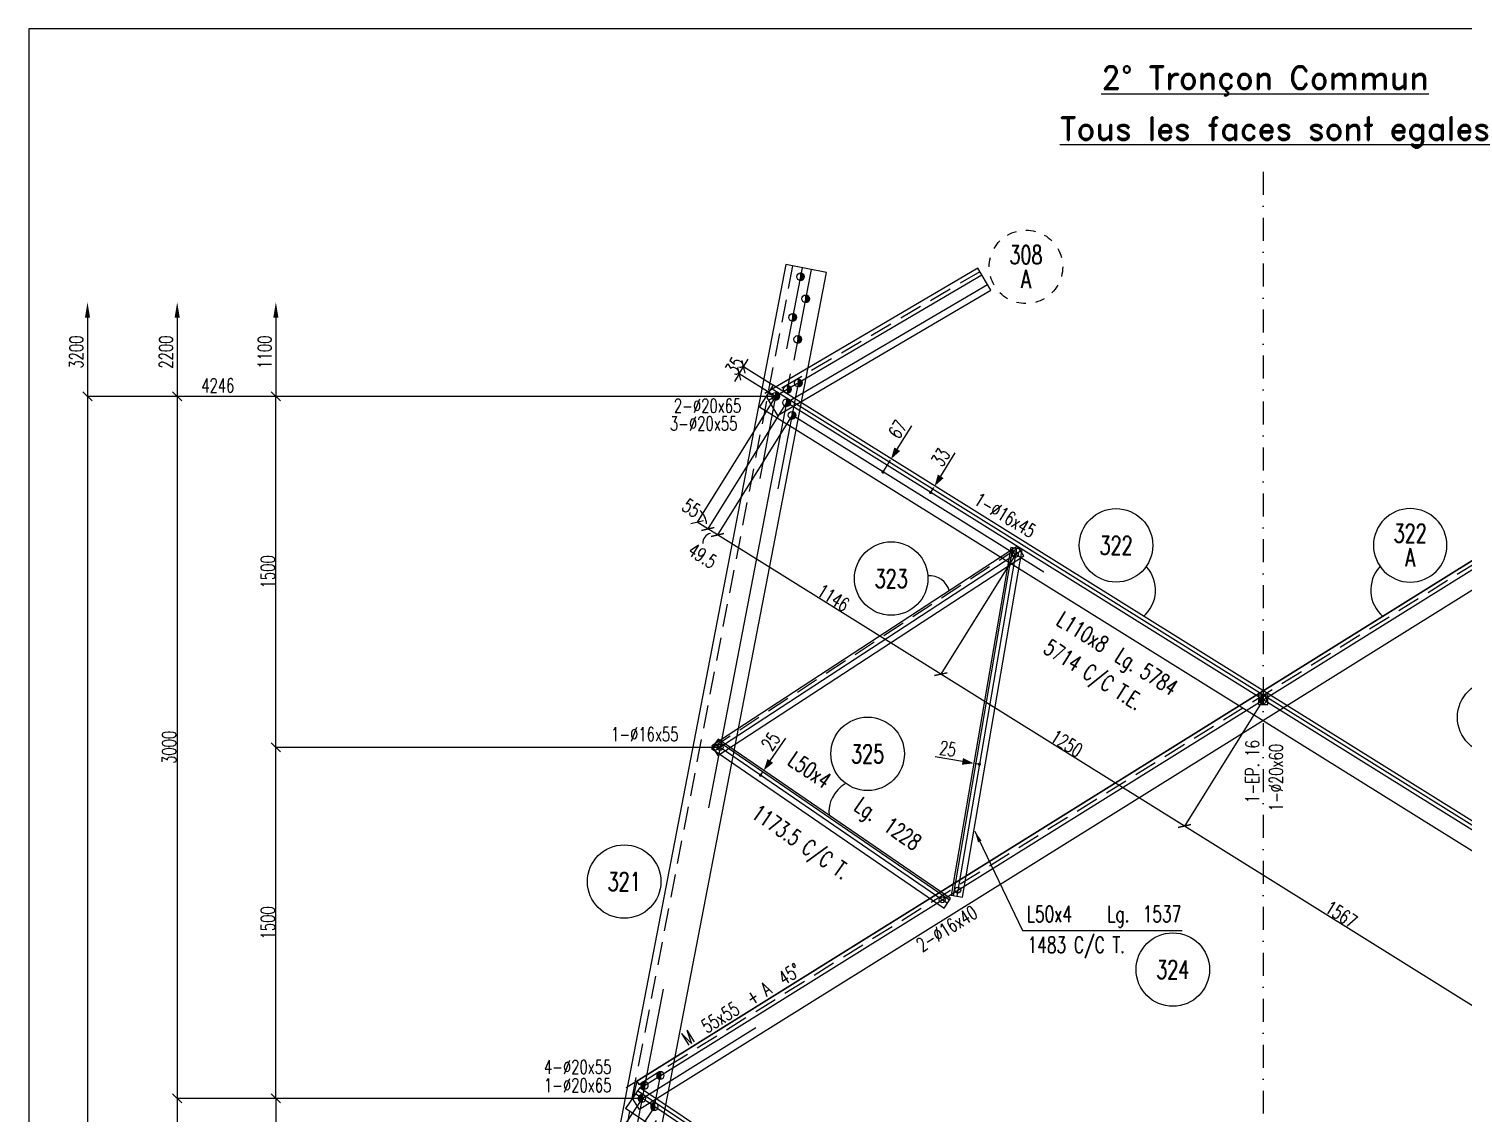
# Model space of a CAD drawing. Extents: x 512650 to 528870, y -6972 to 4508.
# Drawn here: x 512650 to 518897, y -216 to 4508 of the extents above; entities that cross this region are included whole.
import ezdxf
from ezdxf.enums import TextEntityAlignment as Align

# ---------------------------------------------------------------- set-up
doc = ezdxf.new("R2010")
doc.units = 0
doc.header["$LTSCALE"] = 200
doc.header["$MEASUREMENT"] = 0
doc.linetypes.add('DASHDOT', pattern=[1, 0.5, -0.25, 0, -0.25])
doc.linetypes.add('DASHED', pattern=[0.75, 0.5, -0.25])
doc.layers.get('0').update_dxf_attribs({"linetype": 'CONTINUOUS'})
for name, color, linetype in [('ASSI', 3, 'CONTINUOUS'), ('BOLLINI_1', 7, 'CONTINUOUS'), ('BOLLINI_5', 7, 'CONTINUOUS'), ('FORI', 2, 'CONTINUOUS'), ('LINEA_ANG', 2, 'CONTINUOUS'), ('LM', 7, 'CONTINUOUS'), ('LS', 7, 'CONTINUOUS'), ('MZ', 6, 'DASHDOT'), ('QT_MAL', 7, 'CONTINUOUS'), ('QT_MPR', 7, 'CONTINUOUS'), ('TRAT-Y', 7, 'DASHED')]:
    doc.layers.add(name, color=color, linetype=linetype)
doc.styles.add('QUOTE', font='ROMANS8.SHX', dxfattribs={"width": 0.7})
doc.styles.add('RD', font='ROMAND8.SHX', dxfattribs={"width": 0.7})
doc.styles.add('RQL', font='ROMANS8.SHX', dxfattribs={"width": 0.7})
doc.styles.add('RS', font='ROMANS8.shx', dxfattribs={"width": 0.7})
doc.styles.get("Standard").update_dxf_attribs({"font": 'ROMANS8.SHX', "width": 0.7})
doc.dimstyles.new('FRECCE1', dxfattribs={"dimtxt": 60, "dimasz": 6.66, "dimexe": 0, "dimexo": 0, "dimgap": 1, "dimtad": 1, "dimzin": 0, "dimdsep": 46, "dimtxsty": 'RS', "dimblk1": 'QUOTP', "dimblk2": 'QUOTF', "dimsah": 1, "dimcen": 0, "dimclrd": 2, "dimclre": 2, "dimclrt": 7, "dimadec": 0, "dimazin": 0, "dimtfac": 1, "dimtix": 1, "dimtmove": 2, "dimatfit": 3, "dimldrblk": 'QUOTP', "dimfxl": 1, "dimtolj": 1, "dimtzin": 0, "dimarcsym": 0})
doc.dimstyles.new('TRATTO', dxfattribs={"dimscale": 0, "dimtxt": 60, "dimasz": 40, "dimexe": 0, "dimexo": 0, "dimgap": 5, "dimtad": 1, "dimrnd": 0.5, "dimdsep": 46, "dimtxsty": 'RS', "dimblk1": 'OBLIQUE', "dimblk2": 'OBLIQUE', "dimsah": 1, "dimcen": 0.09, "dimclrd": 2, "dimclre": 2, "dimclrt": 7, "dimadec": 0, "dimazin": 0, "dimtfac": 1, "dimtix": 1, "dimtmove": 2, "dimatfit": 3, "dimfxl": 1, "dimtolj": 1, "dimtzin": 0, "dimarcsym": 0})

# ---------------------------------------------------------------- blocks, each defined once
blk = doc.blocks.new('ASSE98')
blk.add_line((0, 0), (1, 0))
at = {"color": 7, "style": 'QUOTE', "width": 0.5, "flags": 1}
for tag, p in [('TI', (1.38308, 6.82731)), ('DI_S', (1.38308, 6.42178)), ('D_S', (1.38308, 6.02092)), ('E_S', (1.38308, 5.68065)), ('NFORI', (1.36454, 5.29792)), ('ALAR', (1.36349, 4.93246)), ('FAM', (1.3775, 4.54645)), ('ALA', (1.38308, 4.19257)), ('DISP2', (1.38308, 3.84971)), ('DISP1', (1.38308, 3.50686)), ('PINZAF', (1.38308, 3.164)), ('PINZAI', (1.38308, 2.82114)), ('TRP', (1.38308, 2.47829)), ('NP', (1.38308, 2.13543)), ('SV', (1.38308, 1.79257)), ('PESO', (1.38308, 1.44971)), ('QUA', (1.38308, 1.10686)), ('LUN', (1.38308, 0.764)), ('PROF', (1.38308, 0.42114)), ('POS', (1.38308, 0.07829))]:
    blk.add_attdef(tag, p, '', height=0.2, dxfattribs=at)
at = {"color": 7, "flags": 1}
for tag, p in [('LAV1', (3.07431, 6.82847)), ('LAV2', (3.07431, 6.49513)), ('LAV3', (3.07431, 6.1618)), ('LAV4', (3.07431, 5.82847)), ('LAV5', (3.07431, 5.49513)), ('LAV6', (3.07431, 5.1618)), ('LAV7', (3.07431, 4.82847)), ('LAV8', (3.07431, 4.49513)), ('LAV9', (3.07431, 4.1618)), ('LAV10', (3.07431, 3.82847))]:
    blk.add_attdef(tag, p, '', height=0.2, dxfattribs=at)
blk = doc.blocks.new('_OBLIQUE')
at = {"color": 0, "linetype": 'ByBlock'}
blk.add_line((-0.5, -0.5), (0.5, 0.5), dxfattribs=at)
blk = doc.blocks.new('*D18')
at = {"layer": 'LS', "color": 2, "lineweight": -2, "transparency": 16777216}
for p, q in [((515902.3, 2907), (513296.8, 2907)), ((513296.8, 2907), (513296.8, -150.4)), ((515320.8, -150.4), (513296.8, -150.4))]:
    blk.add_line(p, q, dxfattribs=at)
at = {"layer": 'LS', "color": 2, "lineweight": -2, "transparency": 16777216, "xscale": 40, "yscale": 40, "zscale": 40}
for p, rotation in [((513296.8, 2907), 90), ((513296.8, -150.4), 270)]:
    blk.add_blockref('_OBLIQUE', p, dxfattribs=dict(at, rotation=rotation))
at = {"layer": 'LS', "color": 7, "transparency": 16777216, "insert": (513261.8, 1378.3), "char_height": 60, "attachment_point": 5, "rotation": 90, "style": 'RS'}
blk.add_mtext('\\A1;3000', dxfattribs=at)
blk = doc.blocks.new('*D19')
at = {"layer": 'LS', "color": 2, "lineweight": -2, "transparency": 16777216}
for p, q in [((515320.8, -150.4), (513296.8, -150.4)), ((513296.8, -150.4), (513296.8, -4328.8)), ((514515, -4328.8), (513296.8, -4328.8))]:
    blk.add_line(p, q, dxfattribs=at)
at = {"layer": 'LS', "color": 2, "lineweight": -2, "transparency": 16777216, "xscale": 40, "yscale": 40, "zscale": 40}
for p, rotation in [((513296.8, -150.4), 90), ((513296.8, -4328.8), 270)]:
    blk.add_blockref('_OBLIQUE', p, dxfattribs=dict(at, rotation=rotation))
at = {"layer": 'LS', "color": 7, "transparency": 16777216, "insert": (513261.8, -2239.6), "char_height": 60, "attachment_point": 5, "rotation": 90, "style": 'RS'}
blk.add_mtext('\\A1;4100', dxfattribs=at)
blk = doc.blocks.new('20')
at = {"color": 0}
for p, q in [((0, 0.98), (0.02, 1)), ((0, 0.94), (0.06, 1)), ((1, -0.01), (0, 0.99)), ((0, 0.89), (0.1, 0.99)), ((0, 0.85), (0.14, 0.99)), ((0, 0.8), (0.18, 0.98)), ((0, 0.76), (0.22, 0.98)), ((0, 0.71), (0.25, 0.97)), ((0, 0.67), (0.29, 0.96)), ((1, -0.05), (0, 0.95)), ((0, 0.62), (0.32, 0.95)), ((0, 0.58), (0.36, 0.93)), ((0, 0.53), (0.39, 0.92)), ((0, 0.49), (0.42, 0.91)), ((1, -0.09), (0, 0.9)), ((0, 0.44), (0.45, 0.89)), ((0, 0.4), (0.48, 0.88)), ((0.99, -0.13), (0, 0.86)), ((0, 0.35), (0.51, 0.86)), ((0, 0.31), (0.54, 0.84)), ((0, 0.26), (0.56, 0.83)), ((0.99, -0.17), (0, 0.81)), ((0, 0.22), (0.59, 0.81)), ((0, 0.17), (0.61, 0.79)), ((0.98, -0.21), (0, 0.77)), ((0, 0.13), (0.64, 0.77)), ((0, 0.08), (0.66, 0.75)), ((0, 0.04), (0.69, 0.73)), ((0.97, -0.25), (0, 0.72)), ((0, -0.01), (0.71, 0.7)), ((0.96, -0.28), (0, 0.68)), ((0, -0.05), (0.73, 0.68)), ((0, -0.1), (0.75, 0.66)), ((0.95, -0.32), (0, 0.63)), ((0, -0.14), (0.77, 0.63)), ((0, -0.19), (0.79, 0.61)), ((0.94, -0.35), (0, 0.59)), ((0, -0.23), (0.81, 0.58)), ((0, -0.28), (0.83, 0.56)), ((0.92, -0.38), (0, 0.54)), ((0, -0.32), (0.85, 0.53)), ((0.91, -0.41), (0, 0.5)), ((0, -0.36), (0.87, 0.5)), ((0, -0.41), (0.88, 0.47)), ((0.9, -0.44), (0, 0.45)), ((0, -0.45), (0.9, 0.44)), ((0.88, -0.47), (0, 0.41)), ((0, -0.5), (0.91, 0.41)), ((0, -0.54), (0.92, 0.38)), ((0.87, -0.5), (0, 0.36)), ((0, -0.59), (0.94, 0.35)), ((0.85, -0.53), (0, 0.32)), ((0, -0.63), (0.95, 0.31)), ((0, -0.68), (0.96, 0.28)), ((0.83, -0.56), (0, 0.27)), ((0, -0.72), (0.97, 0.25)), ((0.81, -0.58), (0, 0.23)), ((0, -0.77), (0.98, 0.21)), ((0.79, -0.61), (0, 0.18)), ((0, -0.81), (0.99, 0.17)), ((0.77, -0.63), (0, 0.14)), ((0, -0.86), (0.99, 0.13)), ((0.75, -0.66), (0, 0.09)), ((0, -0.9), (1, 0.09)), ((0.73, -0.68), (0, 0.05)), ((0, -0.95), (1, 0.05)), ((0.71, -0.7), (0, 0.01)), ((0, -0.99), (1, 0.01)), ((1, 0.04), (0.04, 1)), ((1, 0.09), (0.09, 1)), ((0.99, 0.14), (0.14, 0.99)), ((0.98, 0.19), (0.19, 0.98)), ((0.97, 0.25), (0.25, 0.97)), ((0.95, 0.31), (0.31, 0.95)), ((0.92, 0.38), (0.38, 0.92)), ((0.88, 0.47), (0.47, 0.88)), ((0.81, 0.59), (0.59, 0.81)), ((0.69, -0.73), (0, -0.04)), ((0.66, -0.75), (0, -0.08)), ((0.64, -0.77), (0, -0.13)), ((0.61, -0.79), (0, -0.17)), ((0.59, -0.81), (0, -0.22)), ((0.56, -0.83), (0, -0.26)), ((0.54, -0.84), (0, -0.31)), ((0.51, -0.86), (0, -0.35)), ((0.48, -0.88), (0, -0.4)), ((0.45, -0.89), (0, -0.44)), ((0.42, -0.91), (0, -0.49)), ((0.39, -0.92), (0, -0.53)), ((0.36, -0.93), (0, -0.58)), ((0.32, -0.95), (0, -0.62)), ((0.29, -0.96), (0, -0.67)), ((0.25, -0.97), (0, -0.71)), ((0.22, -0.98), (0, -0.76)), ((0.18, -0.98), (0, -0.8)), ((0.14, -0.99), (0, -0.85)), ((0.1, -0.99), (0, -0.89)), ((0.04, -1), (1, -0.04)), ((0.09, -1), (1, -0.09)), ((0.14, -0.99), (0.99, -0.14)), ((0.19, -0.98), (0.98, -0.19)), ((0.25, -0.97), (0.97, -0.25)), ((0.31, -0.95), (0.95, -0.31)), ((0.38, -0.92), (0.92, -0.38)), ((0.47, -0.88), (0.88, -0.47)), ((0.59, -0.81), (0.81, -0.59))]:
    blk.add_line(p, q, dxfattribs=at)
blk.add_line((0, 1), (0, -1))
blk.add_circle((0, 0), 1)
blk = doc.blocks.new('QUOTP')
at = {"layer": 'ASSI', "color": 2, "const_width": 1.07}
blk.add_lwpolyline([(-0.53, 0, 1), (0.53, 0, 1)], format="xyb", close=True, dxfattribs=at)
blk = doc.blocks.new('QUOTF')
at = {"layer": 'LS', "color": 2}
blk.add_line((7.5, 0), (25.5, 0), dxfattribs=at)
blk.add_solid([(7.5, 2.25), (0, 0), (7.5, -2.25)], dxfattribs=at)
blk = doc.blocks.new('*D20')
at = {"layer": 'QT_MAL', "color": 2, "lineweight": -2, "transparency": 16777216}
for p, q in [((516581.1, 2493.9), (516591.5, 2510.6)), ((516595, 2516.3), (516595, 2516.3)), ((516577.6, 2488.3), (516577.6, 2488.3))]:
    blk.add_line(p, q, dxfattribs=at)
at = {"layer": 'QT_MAL', "color": 2, "lineweight": -2, "transparency": 16777216, "xscale": 6.66, "yscale": 6.66, "zscale": 6.66}
for name, p, rotation in [('QUOTF', (516595, 2516.3), 58.05361280239332), ('QUOTP', (516577.6, 2488.3), 238.0536128023933)]:
    blk.add_blockref(name, p, dxfattribs=dict(at, rotation=rotation))
at = {"layer": 'QT_MAL', "color": 7, "transparency": 16777216, "insert": (516621.1, 2641), "char_height": 60, "attachment_point": 5, "rotation": 58.05361, "style": 'RS'}
blk.add_mtext('\\A1;33', dxfattribs=at)
blk = doc.blocks.new('*D21')
at = {"layer": 'LS', "color": 2, "lineweight": -2, "transparency": 16777216}
for p, q in [((515762.5, 3035.4), (515783.6, 3069.4)), ((515744, 3005.7), (515722.8, 2971.8)), ((515744, 3005.7), (515762.5, 3035.4)), ((515902.3, 2907), (515744, 3005.7)), ((515891.1, 2955.2), (515762.5, 3035.4))]:
    blk.add_line(p, q, dxfattribs=at)
at = {"layer": 'LS', "color": 2, "lineweight": -2, "transparency": 16777216, "xscale": 40, "yscale": 40, "zscale": 40}
for p, rotation in [((515762.5, 3035.4), 238.053612798), ((515744, 3005.7), 58.05361279799998)]:
    blk.add_blockref('_OBLIQUE', p, dxfattribs=dict(at, rotation=rotation))
at = {"layer": 'LS', "color": 7, "transparency": 16777216, "insert": (515723.5, 3039.1), "char_height": 60, "attachment_point": 5, "rotation": 58.05361, "style": 'RS'}
blk.add_mtext('\\A1;35', dxfattribs=at)
blk = doc.blocks.new('*D25')
at = {"layer": 'LS', "color": 2, "lineweight": -2, "transparency": 16777216}
for p, q in [((513951.4, -150.4), (513726.5, -150.4)), ((513726.5, -150.4), (513726.5, -1543)), ((515097.3, -1543), (513726.5, -1543))]:
    blk.add_line(p, q, dxfattribs=at)
at = {"layer": 'LS', "color": 2, "lineweight": -2, "transparency": 16777216, "xscale": 40, "yscale": 40, "zscale": 40}
for p, rotation in [((513726.5, -150.4), 90), ((513726.5, -1543), 270)]:
    blk.add_blockref('_OBLIQUE', p, dxfattribs=dict(at, rotation=rotation))
at = {"layer": 'LS', "color": 7, "transparency": 16777216, "insert": (513691.5, -846.7), "char_height": 60, "attachment_point": 5, "rotation": 90, "style": 'RS'}
blk.add_mtext('\\A1;1366.5', dxfattribs=at)
blk = doc.blocks.new('*D30')
at = {"layer": 'LS', "color": 2, "lineweight": -2, "transparency": 16777216}
for p, q in [((515660.7, 1378.3), (513726.5, 1378.3)), ((513726.5, -150.4), (513726.5, 1378.3)), ((515320.8, -150.4), (513726.5, -150.4))]:
    blk.add_line(p, q, dxfattribs=at)
at = {"layer": 'LS', "color": 2, "lineweight": -2, "transparency": 16777216, "xscale": 40, "yscale": 40, "zscale": 40}
for p, rotation in [((513726.5, 1378.3), 90), ((513726.5, -150.4), 270)]:
    blk.add_blockref('_OBLIQUE', p, dxfattribs=dict(at, rotation=rotation))
at = {"layer": 'LS', "color": 7, "transparency": 16777216, "insert": (513691.5, 614), "char_height": 60, "attachment_point": 5, "rotation": 90, "style": 'RS'}
blk.add_mtext('\\A1;1500', dxfattribs=at)
blk = doc.blocks.new('*D31')
at = {"layer": 'LS', "color": 2, "lineweight": -2, "transparency": 16777216}
for p, q in [((515902.3, 2907), (513726.5, 2907)), ((513726.5, 1378.3), (513726.5, 2907)), ((515660.7, 1378.3), (513726.5, 1378.3))]:
    blk.add_line(p, q, dxfattribs=at)
at = {"layer": 'LS', "color": 2, "lineweight": -2, "transparency": 16777216, "xscale": 40, "yscale": 40, "zscale": 40}
for p, rotation in [((513726.5, 2907), 90), ((513726.5, 1378.3), 270)]:
    blk.add_blockref('_OBLIQUE', p, dxfattribs=dict(at, rotation=rotation))
at = {"layer": 'LS', "color": 7, "transparency": 16777216, "insert": (513691.5, 2142.7), "char_height": 60, "attachment_point": 5, "rotation": 90, "style": 'RS'}
blk.add_mtext('\\A1;1500', dxfattribs=at)
blk = doc.blocks.new('16')
blk.add_circle((0, 0), 1)
blk = doc.blocks.new('IQ')
for p, q in [((0.5, 0.5), (-0.5, 0.5)), ((-0.5, 0.5), (-0.5, -0.5)), ((0.5, -0.5), (0.5, 0.5)), ((-0.5, -0.5), (0.5, -0.5))]:
    blk.add_line(p, q)
at = {"flags": 1}
for tag, p in [('SPESSORE', (0, -0.01)), ('NUMERO', (0, -0.34))]:
    blk.add_attdef(tag, p, '', height=0.2, dxfattribs=at)
blk = doc.blocks.new('*D34')
at = {"layer": 'LS', "color": 2, "lineweight": -2, "transparency": 16777216}
for p, q in [((513296.8, 2907), (512906.3, 2907)), ((512906.3, 2907), (512906.3, -4328.8)), ((513296.8, -4328.8), (512906.3, -4328.8))]:
    blk.add_line(p, q, dxfattribs=at)
at = {"layer": 'LS', "color": 2, "lineweight": -2, "transparency": 16777216, "xscale": 40, "yscale": 40, "zscale": 40}
for p, rotation in [((512906.3, 2907), 90), ((512906.3, -4328.8), 270)]:
    blk.add_blockref('_OBLIQUE', p, dxfattribs=dict(at, rotation=rotation))
at = {"layer": 'LS', "color": 7, "transparency": 16777216, "insert": (512871.3, -710.9), "char_height": 60, "attachment_point": 5, "rotation": 90, "style": 'RS'}
blk.add_mtext('\\A1;7100', dxfattribs=at)
blk = doc.blocks.new('*D44')
at = {"layer": 'QT_MAL', "color": 2, "lineweight": -2, "transparency": 16777216}
for p, q in [((516373.7, 2583.2), (516402.1, 2628.8)), ((516405.6, 2634.4), (516405.6, 2634.4)), ((516370.1, 2577.6), (516370.1, 2577.6))]:
    blk.add_line(p, q, dxfattribs=at)
at = {"layer": 'QT_MAL', "color": 2, "lineweight": -2, "transparency": 16777216, "xscale": 6.66, "yscale": 6.66, "zscale": 6.66}
for name, p, rotation in [('QUOTF', (516405.6, 2634.4), 58.05361280239332), ('QUOTP', (516370.1, 2577.6), 238.0536128023933)]:
    blk.add_blockref(name, p, dxfattribs=dict(at, rotation=rotation))
at = {"layer": 'QT_MAL', "color": 7, "transparency": 16777216, "insert": (516434, 2763.5), "char_height": 60, "attachment_point": 5, "rotation": 58.05361, "style": 'RS'}
blk.add_mtext('\\A1;67', dxfattribs=at)
blk = doc.blocks.new('*D135')
at = {"layer": 'QT_MPR', "color": 2, "lineweight": -2, "transparency": 16777216}
for p, q in [((518025.3, 1585.6), (517682.2, 1035.4)), ((519011.6, 206.4), (517682.2, 1035.4)), ((519354.7, 756.6), (519011.6, 206.4))]:
    blk.add_line(p, q, dxfattribs=at)
at = {"layer": 'QT_MPR', "color": 2, "lineweight": -2, "transparency": 16777216, "xscale": 40, "yscale": 40, "zscale": 40}
for p, rotation in [((517682.2, 1035.4), 148.0536128023934), ((519011.6, 206.4), 328.0536128023934)]:
    blk.add_blockref('_OBLIQUE', p, dxfattribs=dict(at, rotation=rotation))
at = {"layer": 'QT_MPR', "color": 7, "transparency": 16777216, "insert": (518365.4, 650.6), "char_height": 60, "attachment_point": 5, "rotation": 328.05361, "style": 'RS'}
blk.add_mtext('\\A1;1567', dxfattribs=at)
blk = doc.blocks.new('*D136')
at = {"layer": 'QT_MPR', "color": 2, "lineweight": -2, "transparency": 16777216}
for p, q in [((516946.3, 2218.3), (516621.2, 1696.9)), ((517682.2, 1035.4), (516621.2, 1696.9)), ((518025.3, 1585.6), (517682.2, 1035.4))]:
    blk.add_line(p, q, dxfattribs=at)
at = {"layer": 'QT_MPR', "color": 2, "lineweight": -2, "transparency": 16777216, "xscale": 40, "yscale": 40, "zscale": 40}
for p, rotation in [((516621.2, 1696.9), 148.0536128023934), ((517682.2, 1035.4), 328.0536128023934)]:
    blk.add_blockref('_OBLIQUE', p, dxfattribs=dict(at, rotation=rotation))
at = {"layer": 'QT_MPR', "color": 7, "transparency": 16777216, "insert": (517170.2, 1395.8), "char_height": 60, "attachment_point": 5, "rotation": 328.05361, "style": 'RS'}
blk.add_mtext('\\A1;1250', dxfattribs=at)
blk = doc.blocks.new('*D137')
at = {"layer": 'QT_MPR', "color": 2, "lineweight": -2, "transparency": 16777216}
for p, q in [((515974, 2824.6), (515648.9, 2303.3)), ((516621.2, 1696.9), (515648.9, 2303.3)), ((516946.3, 2218.3), (516621.2, 1696.9))]:
    blk.add_line(p, q, dxfattribs=at)
at = {"layer": 'QT_MPR', "color": 2, "lineweight": -2, "transparency": 16777216, "xscale": 40, "yscale": 40, "zscale": 40}
for p, rotation in [((515648.9, 2303.3), 148.0536128023934), ((516621.2, 1696.9), 328.0536128023934)]:
    blk.add_blockref('_OBLIQUE', p, dxfattribs=dict(at, rotation=rotation))
at = {"layer": 'QT_MPR', "color": 7, "transparency": 16777216, "insert": (516153.6, 2029.8), "char_height": 60, "attachment_point": 5, "rotation": 328.05361, "style": 'RS'}
blk.add_mtext('\\A1;1146', dxfattribs=at)
blk = doc.blocks.new('*D138')
at = {"layer": 'QT_MPR', "color": 2, "lineweight": -2, "transparency": 16777216}
for p, q in [((515950.2, 2879.5), (515607.1, 2329.3)), ((515974, 2824.6), (515648.9, 2303.3)), ((515648.9, 2303.3), (515607.1, 2329.3))]:
    blk.add_line(p, q, dxfattribs=at)
at = {"layer": 'QT_MPR', "color": 2, "lineweight": -2, "transparency": 16777216, "xscale": 40, "yscale": 40, "zscale": 40}
for p, rotation in [((515607.1, 2329.3), 148.0536128023934), ((515648.9, 2303.3), 328.0536128023934)]:
    blk.add_blockref('_OBLIQUE', p, dxfattribs=dict(at, rotation=rotation))
at = {"layer": 'QT_MPR', "color": 7, "transparency": 16777216, "insert": (515583.9, 2212.3), "char_height": 60, "attachment_point": 5, "rotation": 328.05361, "style": 'RS'}
blk.add_mtext('\\A1;49.5', dxfattribs=at)
blk = doc.blocks.new('*D139')
at = {"layer": 'QT_MPR', "color": 2, "lineweight": -2, "transparency": 16777216}
for p, q in [((515902.3, 2907), (515560.3, 2358.5)), ((515950.2, 2879.5), (515607.1, 2329.3)), ((515607.1, 2329.3), (515560.3, 2358.5))]:
    blk.add_line(p, q, dxfattribs=at)
at = {"layer": 'QT_MPR', "color": 2, "lineweight": -2, "transparency": 16777216, "xscale": 40, "yscale": 40, "zscale": 40}
for p, rotation in [((515560.3, 2358.5), 148.0536128023934), ((515607.1, 2329.3), 328.0536128023934)]:
    blk.add_blockref('_OBLIQUE', p, dxfattribs=dict(at, rotation=rotation))
at = {"layer": 'QT_MPR', "color": 7, "transparency": 16777216, "insert": (515535.8, 2420.3), "char_height": 60, "attachment_point": 5, "rotation": 328.05361, "style": 'RS'}
blk.add_mtext('\\A1;55', dxfattribs=at)
blk = doc.blocks.new('*D140')
at = {"layer": 'QT_MAL', "color": 2, "lineweight": -2, "transparency": 16777216}
blk.add_line((516783.2, 1305.7), (516771.7, 1307.6), dxfattribs=at)
at = {"layer": 'QT_MAL', "color": 2, "lineweight": -2, "transparency": 16777216, "xscale": 6.66, "yscale": 6.66, "zscale": 6.66}
for name, p, rotation in [('QUOTF', (516765.1, 1308.8), 170.2776093441969), ('QUOTP', (516789.8, 1304.5), 350.277609344197)]:
    blk.add_blockref(name, p, dxfattribs=dict(at, rotation=rotation))
at = {"layer": 'QT_MAL', "color": 7, "transparency": 16777216, "insert": (516652.3, 1372.2), "char_height": 60, "attachment_point": 5, "rotation": 350.27761, "style": 'RS'}
blk.add_mtext('\\A1;25', dxfattribs=at)
blk = doc.blocks.new('*D141')
at = {"layer": 'QT_MAL', "color": 2, "lineweight": -2, "transparency": 16777216}
for p, q in [((515836.9, 1257.4), (515836.9, 1257.4)), ((515840.6, 1262.9), (515847.2, 1272.5)), ((515851, 1278), (515851, 1278))]:
    blk.add_line(p, q, dxfattribs=at)
at = {"layer": 'QT_MAL', "color": 2, "lineweight": -2, "transparency": 16777216, "xscale": 6.66, "yscale": 6.66, "zscale": 6.66}
for name, p, rotation in [('QUOTF', (515851, 1278), 55.52922680157368), ('QUOTP', (515836.9, 1257.4), 235.5292268015737)]:
    blk.add_blockref(name, p, dxfattribs=dict(at, rotation=rotation))
at = {"layer": 'QT_MAL', "color": 7, "transparency": 16777216, "insert": (515881.3, 1404.4), "char_height": 60, "attachment_point": 5, "rotation": 55.52923, "style": 'RS'}
blk.add_mtext('\\A1;25', dxfattribs=at)
blk = doc.blocks.new('xxx')
blk.add_circle((0, 0), 8)
at = {"color": 3, "style": 'RQL', "width": 0.7}
blk.add_attdef('POS', text='', height=4, dxfattribs=at).set_placement((0, 0), align=Align.MIDDLE)
at = {"color": 3, "style": 'RQL', "width": 0.7, "flags": 1}
blk.add_attdef('POS1', (-0.39, -5.42), '', height=2, dxfattribs=at)
at = {"style": 'RQL', "width": 0.7, "flags": 1}
blk.add_attdef('TIPO', (-0.39, -8.66), '', height=2, dxfattribs=at)
blk = doc.blocks.new('YYY')
blk.add_circle((0, 0), 8)
at = {"color": 3, "style": 'RQL', "width": 0.7}
for tag, p in [('POS3', (0, 0.65)), ('POS2', (0, -4.63))]:
    blk.add_attdef(tag, text='', height=4, dxfattribs=at).set_placement(p, align=Align.CENTER)
at = {"style": 'RQL', "width": 0.7, "flags": 1}
blk.add_attdef('TIPO', text='', height=3, dxfattribs=at).set_placement((0, 0), align=Align.MIDDLE_CENTER)
blk = doc.blocks.new('*D143')
at = {"layer": 'QT_MPR', "color": 2, "lineweight": -2, "transparency": 16777216}
for p, q in [((515320.8, -150.4), (514850, -854.6)), ((515375, -186.6), (514904.2, -890.8)), ((514850, -854.6), (514904.2, -890.8))]:
    blk.add_line(p, q, dxfattribs=at)
at = {"layer": 'QT_MPR', "color": 2, "lineweight": -2, "transparency": 16777216, "xscale": 40, "yscale": 40, "zscale": 40}
for p, rotation in [((514850, -854.6), 146.238350681774), ((514904.2, -890.8), 326.2383506817741)]:
    blk.add_blockref('_OBLIQUE', p, dxfattribs=dict(at, rotation=rotation))
at = {"layer": 'QT_MPR', "color": 7, "transparency": 16777216, "insert": (514819.4, -892.5), "char_height": 60, "attachment_point": 5, "rotation": 326.23835, "style": 'RS'}
blk.add_mtext('\\A1;65', dxfattribs=at)
blk = doc.blocks.new('*D144')
at = {"layer": 'QT_MPR', "color": 2, "lineweight": -2, "transparency": 16777216}
for p, q in [((515375, -186.6), (514904.2, -890.8)), ((515381.7, -246.4), (514936.5, -912.4)), ((514904.2, -890.8), (514936.5, -912.4))]:
    blk.add_line(p, q, dxfattribs=at)
at = {"layer": 'QT_MPR', "color": 2, "lineweight": -2, "transparency": 16777216, "xscale": 40, "yscale": 40, "zscale": 40}
for p, rotation in [((514904.2, -890.8), 146.238350681774), ((514936.5, -912.4), 326.2383506817741)]:
    blk.add_blockref('_OBLIQUE', p, dxfattribs=dict(at, rotation=rotation))
at = {"layer": 'QT_MPR', "color": 7, "transparency": 16777216, "insert": (514949.9, -977.5), "char_height": 60, "attachment_point": 5, "rotation": 326.23835, "style": 'RS'}
blk.add_mtext('\\A1;39', dxfattribs=at)
blk = doc.blocks.new('bull')
at = {"style": 'RS', "width": 0.7, "flags": 1}
for tag, p in [('NN', (-12.25, 0)), ('DIAMETRO', (0, -4.86)), ('SERRAGGIO', (0, -9.71)), ('LUNGHEZZA', (0, -14.57)), ('NB', (0, -19.43)), ('TIPO', (0, -24.12)), ('EL', (-0.14, -29))]:
    blk.add_attdef(tag, p, '', height=3, dxfattribs=at)
at = {"style": 'RS', "width": 0.7}
blk.add_attdef('BULLONE', (0, 0), '', height=3, dxfattribs=at)
blk = doc.blocks.new('imbbull')
at = {"style": 'RS', "width": 0.7, "flags": 1}
for tag, p in [('NN', (-11.1, 0)), ('DIAMETRO', (0, -4.86)), ('SERRAGGIO', (0, -9.71)), ('LUNGHEZZA', (0, -14.57)), ('NB', (0, -19.43)), ('TIPO', (0, -24.38)), ('EL', (-0.14, -29.26))]:
    blk.add_attdef(tag, p, '', height=3, dxfattribs=at)
at = {"style": 'RS', "width": 0.7}
blk.add_attdef('BULLONE', (0, 0), '', height=3, dxfattribs=at)
blk = doc.blocks.new('www')
at = {"linetype": 'Continuous'}
for start, end in [(120, 135), (90, 105), (60, 75), (150, 165), (30, 45), (180, 195), (0, 15), (330, 345), (210, 225), (300, 315), (240, 255), (270, 285)]:
    blk.add_arc((0, 0), 8, start, end, dxfattribs=at)
at = {"color": 3, "style": 'RQL', "width": 0.7}
for tag, p in [('POS3', (0, 0.65)), ('POS2', (0, -4.63))]:
    blk.add_attdef(tag, text='', height=4, dxfattribs=at).set_placement(p, align=Align.CENTER)
at = {"style": 'RQL', "width": 0.7, "flags": 1}
blk.add_attdef('TIPO', text='', height=3, dxfattribs=at).set_placement((0, 0), align=Align.MIDDLE_CENTER)

msp = doc.modelspace()

# ---------------------------------------------------------------- linework, layer by layer
at = {"layer": 'ASSI', "color": 6}
msp.add_line((515374.931, -186.542), (515401.109, -50.798), dxfattribs=at)
at = {"layer": 'LINEA_ANG'}
for p, q in [((515946.739, 3480.879), (514564.411, -3687.048)), ((514741.155, -3721.132), (516123.482, 3446.794)), ((516783.465, 3464.533), (515870.55, 2927.814)), ((516123.482, 3446.794), (515946.739, 3480.879)), ((516839.215, 3369.707), (516783.465, 3464.533)), ((515910.783, 2823.865), (516839.215, 3369.707)), ((515298.099, -76.142), (520159.405, 2955.218)), ((515891.145, 2955.218), (515832.942, 2861.878)), ((520799.121, -105.244), (515891.145, 2955.218)), ((515870.55, 2927.814), (515866.183, 2899.726)), ((515866.183, 2899.726), (515910.783, 2823.865)), ((520195.546, 2848.121), (515309.632, -198.584)), ((515832.942, 2861.878), (520740.918, -198.584)), ((516955.246, 2253.984), (515624.156, 1384.328)), ((516926.235, 2249.121), (516666.675, 734.196)), ((516975.517, 2240.677), (516926.235, 2249.121)), ((516982.594, 2212.126), (516955.246, 2253.984)), ((515651.504, 1342.47), (516982.594, 2212.126)), ((516715.957, 725.752), (516975.517, 2240.677)), ((515652.017, 1414.606), (515623.718, 1373.385)), ((515624.156, 1384.328), (515651.504, 1342.47)), ((516664.399, 719.576), (515652.017, 1414.606)), ((515623.718, 1373.385), (516636.1, 678.355)), ((516636.1, 678.355), (516664.399, 719.576)), ((516666.675, 734.196), (516715.957, 725.752)), ((515310.61, -102.649), (515249.478, -194.098)), ((515298.099, -76.142), (515280.531, -151.914)), ((515310.61, -102.649), (521594.835, -4303.482)), ((515309.632, -198.584), (515280.531, -151.914)), ((521533.703, -4394.931), (515249.478, -194.098))]:
    msp.add_line(p, q, dxfattribs=at)
at = {"layer": 'LINEA_ANG', "color": 2}
for p, q in [((520790.655, -118.821), (515882.679, 2941.641)), ((516934.613, 2247.686), (516675.053, 732.761)), ((516659.588, 712.568), (515647.207, 1407.599)), ((515301.718, -115.95), (521585.943, -4316.783))]:
    msp.add_line(p, q, dxfattribs=at)
at = {"layer": 'LINEA_ANG'}
for points in [[(515870.274, 2927.651), (515878.889, 2912.996)], [(515298.099, -76.142), (515306.565, -89.719)]]:
    msp.add_lwpolyline(points, dxfattribs=at)
at = {"layer": 'LS', "color": 6}
for p, q in [((516018.428, 3467.054), (515950.258, 3113.567)), ((516057.704, 3459.479), (515981.672, 3065.221)), ((516800.697, 3435.223), (515871.988, 2889.218)), ((515950.186, 2879.511), (516825.024, 3393.844)), ((515953.967, 2937.415), (515967.004, 3005.017)), ((516001.053, 2965.098), (515912.292, 2504.836)), ((515902.28, 2907.027), (513296.839, 2907.027)), ((515331.662, -94.103), (520100.364, 2879.511)), ((515950.186, 2879.511), (515609.787, 1114.403)), ((515902.28, 2907.027), (515833.174, 2548.685)), ((520718.888, -94.103), (515950.186, 2879.511)), ((517069.743, 2141.322), (515973.962, 2824.617)), ((515412.482, 324.979), (514421.602, -4813.134)), ((515320.812, -150.366), (515816.24, 158.568))]:
    msp.add_line(p, q, dxfattribs=at)
at = {"layer": 'LS', "color": 8}
msp.add_lwpolyline([(512650.239, 4508.217), (512650.239, -6971.783), (525370.239, -6971.783), (525370.239, -5371.783), (528870.239, -5371.783), (528870.239, 4508.217), (512650.239, 4508.217)], close=True, dxfattribs=at)
at = {"layer": 'LS', "color": 2}
for points in [[(512906.319, 3266.991), (512906.319, 2907.027)], [(513296.839, 3266.991), (513296.839, 2907.027)], [(513726.471, 3266.991), (513726.471, 2907.027)]]:
    msp.add_lwpolyline(points, dxfattribs=at)
at = {"layer": 'LS', "color": 6}
msp.add_lwpolyline([(516769.921, 1013.463), (516977.019, 580.16), (517672.843, 580.16)], dxfattribs=at)
for centre, radius, start, end in [((515517.397, 2345.894), 84.598, 3.8771817, 48.6226566), ((515626.309, 2270.253), 40.309, 100.5255137, 185.8750707), ((516572.054, 2035.878), 90.066, 15.0060824, 94.0890911), ((517406.728, 2062.908), 150.18, 310.2460385, 42.4056394), ((518643.822, 2062.908), 150.18, 137.5943606, 229.7539615), ((516276.625, 1096.095), 142.235, 120.224118, 185.9978265)]:
    msp.add_arc(centre, radius, start, end, dxfattribs=at)
at = {"layer": 'LS', "color": 2}
for points in [[(512895.208, 3250.324), (512906.319, 3316.991), (512917.43, 3250.324)], [(513285.728, 3250.324), (513296.839, 3316.991), (513307.95, 3250.324)], [(513715.359, 3250.324), (513726.471, 3316.991), (513737.582, 3250.324)]]:
    msp.add_solid(points, dxfattribs=at)
at = {"layer": 'LS', "color": 6}
msp.add_solid([(516783.964, 964.757), (516769.921, 1013.463), (516799.001, 971.944)], dxfattribs=at)
at = {"layer": 'MZ'}
msp.add_line((518025.275, 3885.093), (518025.275, -4798.288), dxfattribs=at)
at = {"layer": 'TRAT-Y'}
for p, q in [((515976.196, 3475.198), (514593.868, -3692.728)), ((516792.081, 3449.878), (515879.166, 2913.159)), ((515306.565, -89.719), (520167.871, 2941.641)), ((516959.895, 2246.868), (515628.806, 1377.212))]:
    msp.add_line(p, q, dxfattribs=at)

# ---------------------------------------------------------------- block references
at = {"layer": 'ASSI'}
for p, xscale, rotation in [((515946.739, 3480.879), 7300, 259.084567389755), ((516783.465, 3464.533), 1077, 210.4520391689921)]:
    msp.add_blockref('ASSE98', p, dxfattribs=dict(at, xscale=xscale, rotation=rotation))
ref = msp.add_blockref('ASSE98', (520159.405, 2955.218), dxfattribs=dict(at, xscale=5784, zscale=5784, rotation=211.9463871976067))
ref.add_attrib('LAV1', 'CB 26x68', (519785.49, 2509.593), dxfattribs={"layer": '0', "color": 7, "height": 60, "rotation": 31.9463872, "width": 0.7})
ref.add_attrib('LAV2', 'A 45°', (519697.875, 2693.119), dxfattribs={"layer": '0', "color": 254, "height": 60, "rotation": 31.9463872, "width": 0.7})
ref.add_attrib('LAV3', 'M  55x55', (515517.813, 76.812), dxfattribs={"layer": '0', "color": 7, "height": 60, "rotation": 31.9463872, "width": 0.7})
ref.add_attrib('LAV4', '+ A  45%%d', (515798.25, 252.965), dxfattribs={"layer": '0', "color": 254, "height": 60, "rotation": 31.9463872, "width": 0.7})
ref = msp.add_blockref('ASSE98', (520799.121, -105.244), dxfattribs=dict(at, xscale=5784, zscale=5784, rotation=148.0536128023933))
ref.add_attrib('PROF', 'L110x8', (517119.749, 1915.006), dxfattribs={"layer": '0', "color": 2, "height": 70, "rotation": 328.0536128, "style": 'QUOTE', "width": 0.7})
ref.add_attrib('LUN', '5784', (517482.209, 1688.988), dxfattribs={"layer": '0', "color": 2, "height": 70, "rotation": 328.0536128, "style": 'QUOTE', "width": 0.7})
ref.add_attrib('PESO', '5714 C/C T.E.', (517062.454, 1794.156), dxfattribs={"layer": '0', "color": 2, "height": 70, "rotation": 328.0536128, "style": 'QUOTE', "width": 0.7})
ref.add_attrib('SV', 'Lg.', (517373.931, 1756.507), dxfattribs={"layer": '0', "color": 2, "height": 70, "rotation": 328.0536128, "style": 'QUOTE', "width": 0.7})
ref.add_attrib('LAV1', 'A  45%%d', (520319.11, 212.283), dxfattribs={"layer": '0', "color": 254, "height": 60, "rotation": -31.9463872, "width": 0.7})
for p, xscale, zscale, rotation in [((516968.92, 2233.055), 1590, 1590, 213.1582450092483), ((521575.939, -4331.748), 7559.000000000001, 7559.000000000001, 146.238350681774)]:
    msp.add_blockref('ASSE98', p, dxfattribs=dict(at, xscale=xscale, zscale=zscale, rotation=rotation))
ref = msp.add_blockref('ASSE98', (516950.876, 2244.899), dxfattribs=dict(at, xscale=1537, zscale=1537, rotation=260.2776093441969))
ref.add_attrib('PROF', 'L50x4', (516996.008, 617.555), dxfattribs={"layer": '0', "color": 2, "height": 70, "style": 'QUOTE', "width": 0.7})
ref.add_attrib('LUN', '1537', (517500.874, 617.555), dxfattribs={"layer": '0', "color": 2, "height": 70, "style": 'QUOTE', "width": 0.7})
ref.add_attrib('PESO', '1483 C/C T.', (516999.737, 482.91), dxfattribs={"layer": '0', "color": 2, "height": 70, "style": 'QUOTE', "width": 0.7})
ref.add_attrib('SV', 'Lg.', (517346.741, 617.555), dxfattribs={"layer": '0', "color": 2, "height": 70, "style": 'QUOTE', "width": 0.7})
ref = msp.add_blockref('ASSE98', (516650.249, 698.965), dxfattribs=dict(at, xscale=1228, rotation=145.5292268015737))
ref.add_attrib('PROF', 'L50x4', (515950.392, 1306.802), dxfattribs={"layer": '0', "color": 2, "height": 70, "rotation": -34.4707732, "style": 'QUOTE', "width": 0.7})
ref.add_attrib('LUN', '1228', (516366.611, 1021.054), dxfattribs={"layer": '0', "color": 2, "height": 70, "rotation": -34.4707732, "style": 'QUOTE', "width": 0.7})
ref.add_attrib('PESO', '1173.5 C/C T.', (515791.916, 1075.965), dxfattribs={"layer": '0', "color": 2, "height": 70, "rotation": -34.4707732, "style": 'QUOTE', "width": 0.7})
ref.add_attrib('SV', 'Lg.', (516239.541, 1108.292), dxfattribs={"layer": '0', "color": 2, "height": 70, "rotation": -34.4707732, "style": 'QUOTE', "width": 0.7})
at = {"layer": 'BOLLINI_1'}
for p, xscale, yscale, zscale, values in [((517384.896, 2258.007), 19.9980000000023, 19.9980000000023, 19.9980000000023, {'POS': '322'}), ((516405.823, 2113.569), 19.9980000000023, 19.9980000000023, 19.9980000000023, {'POS': '323'}), ((519031.095, 1509.039), 19.9980000000023, 19.9980000000023, 19.9980000000023, {'POS': '324'}), ((516303.137, 1349.963), 19.9980000000023, 19.9980000000023, 19.9980000000023, {'POS': '325'}), ((515243.134, 793.711), 19.9979999999523, 19.9979999999523, 19.9979999999523, {'POS': '321'}), ((517631.962, 410.585), 19.9980000000023, 19.9980000000023, 19.9980000000023, {'POS': '324'})]:
    msp.add_blockref('xxx', p, dxfattribs=dict(at, xscale=xscale, yscale=yscale, zscale=zscale)).add_auto_attribs(values)
at = {"layer": 'BOLLINI_5'}
ref = msp.add_blockref('YYY', (518665.654, 2258.007), dxfattribs=dict(at, xscale=-19.99970832477619, yscale=19.99970832471798, zscale=19.99970832474173))
ref.add_attrib('POS3', '322', dxfattribs={"layer": '0', "color": 3, "height": 79.9988, "style": 'RQL', "width": 0.7}).set_placement((518665.654, 2270.946), align=Align.CENTER)
ref.add_attrib('POS2', 'A', dxfattribs={"layer": '0', "color": 3, "height": 79.999, "style": 'RQL', "width": 0.7}).set_placement((518665.654, 2165.399), align=Align.CENTER)
at = {"layer": 'FORI'}
for name, p, xscale, yscale, zscale in [('20', (516010.853, 3427.778), 16.5, 16.5, 16.5), ('20', (516033.087, 3331.831), 16.5, 16.5, 16.5), ('20', (515976.769, 3251.034), 16.5, 16.5, 16.5), ('20', (515999.003, 3155.088), 16.5, 16.5, 16.5), ('20', (515902.28, 2907.027), 16.5, 16.5, 16.5), ('16', (516946.316, 2218.287), 13, 13, 13), ('16', (516695.874, 756.577), 13, 13, 13), ('20', (515401.109, -50.798), -16.5, 16.5, 16.5), ('20', (515331.662, -94.103), -16.5, 16.5, 16.5), ('20', (515320.812, -150.366), -16.5, 16.5, 16.5), ('20', (515374.95, -186.555), -16.5, 16.5, 16.5)]:
    msp.add_blockref(name, p, dxfattribs=dict(at, xscale=xscale, yscale=yscale, zscale=zscale))
for name, p, xscale, yscale, zscale, rotation in [('20', (515953.967, 2937.415), 16.5, 16.5, 16.5, 359.94626442), ('20', (516001.053, 2965.098), 16.5, 16.5, 16.5, 359.94626442), ('20', (515950.186, 2879.511), 16.5, 16.5, 16.5, 359.94626442), ('20', (515973.962, 2824.617), 16.5, 16.5, 16.5, 359.94626442), ('20', (518025.275, 1585.55), -16.5, 16.5, 16.5, 0.05373557999997836), ('16', (515660.685, 1378.331), 13, 13, 13, 358.234497063), ('16', (516627.99, 714.247), 13, 13, 13, 358.234497063)]:
    msp.add_blockref(name, p, dxfattribs=dict(at, xscale=xscale, yscale=yscale, zscale=zscale, rotation=rotation))
at = {"layer": 'LM', "xscale": 40, "yscale": 40, "zscale": 40}
msp.add_blockref('IQ', (518025.275, 1585.55), dxfattribs=at)
at = {"layer": 'LS', "color": 6}
ref = msp.add_blockref('www', (516992.534, 3470.846), dxfattribs=dict(at, xscale=-19.99999999999997, yscale=19.99999999999997, zscale=19.99999999999996))
ref.add_attrib('POS3', '308', dxfattribs={"layer": '0', "color": 3, "height": 80, "style": 'RQL', "width": 0.7}).set_placement((516992.534, 3483.786), align=Align.CENTER)
ref.add_attrib('POS2', 'A', dxfattribs={"layer": '0', "color": 3, "height": 80, "style": 'RQL', "width": 0.7}).set_placement((516992.534, 3378.238), align=Align.CENTER)
at = {"layer": 'LS', "color": 4, "xscale": 40, "yscale": 40, "zscale": 40, "rotation": 270}
msp.add_blockref('_OBLIQUE', (513296.839, 2907.027), dxfattribs=at)
at = {"layer": 'LS', "color": 7, "xscale": 20, "yscale": 20, "zscale": 20}
for p, values in [((515459.542, 2835.916), {'BULLONE': '2-%%c20x65                '}), ((515442.366, 2758.514), {'BULLONE': '3-%%c20x55                '}), ((515186.07, 1405.916), {'BULLONE': '1-%%c16x55                '}), ((514893.73, -43.451), {'BULLONE': '4-%%c20x55                '}), ((514893.73, -123.451), {'BULLONE': '1-%%c20x65                '})]:
    msp.add_blockref('bull', p, dxfattribs=at).add_auto_attribs(values)
for name, p, rotation, values in [('bull', (516760.555, 2440.071), 328.6817561369362, {'BULLONE': '1-%%c16x45                '}), ('imbbull', (518008.38, 1136.316), 90, {'BULLONE': '1-EP. 16'}), ('bull', (518111.398, 1100.094), 90, {'BULLONE': '1-%%c20x60                '}), ('bull', (516539.787, 485.388), 32.25877648451154, {'BULLONE': '2-%%c16x40                '})]:
    msp.add_blockref(name, p, dxfattribs=dict(at, rotation=rotation)).add_auto_attribs(values)

# ---------------------------------------------------------------- texts
at = {"layer": 'LS', "color": 3, "style": 'RD'}
for s, p in [('%%U2° Tronçon Commun', (518033.859, 4280.836)), ('%%UTous les faces sont egales', (518076.601, 4056.628))]:
    msp.add_text(s, height=100, dxfattribs=at).set_placement(p, align=Align.MIDDLE)
at = {"layer": 'LS', "color": 7, "char_height": 60, "attachment_point": 5, "rotation": 90, "style": 'RS'}
for s, insert in [('\\A1;3200', (512857.281, 3099.794)), ('\\A1;2200', (513247.801, 3099.794))]:
    msp.add_mtext(s, dxfattribs=dict(at, insert=insert))
at = {"layer": 'LS', "color": 7, "insert": (513677.433, 3099.794), "char_height": 60, "width": 123.73138, "attachment_point": 5, "rotation": 90, "style": 'RS'}
msp.add_mtext('\\A1;1100', dxfattribs=at)
at = {"layer": 'LS', "color": 7, "insert": (513473.812, 2954.402), "char_height": 60, "attachment_point": 5, "style": 'RS'}
msp.add_mtext('\\A1;4246', dxfattribs=at)

# ---------------------------------------------------------------- dimensions: what is measured, and where the dimension line sits
at = {"layer": 'LS'}
dim = msp.add_linear_dim(base=(515762.484, 3035.447), p1=(515902.28, 2907.027), p2=(515891.145, 2955.218), angle=58.0536128, text='35', dimstyle='TRATTO', override={"dimscale": 1}, dxfattribs=at)
dim.commit()
dim.dimension.update_dxf_attribs({"geometry": '*D21', "text_midpoint": (515723.525, 3039.117)})
for base, p1, p2, picture, middle in [((512906.319, -4328.803), (513296.839, 2907.027), (513296.839, -4328.803), '*D34', (512871.319, -710.888)), ((513296.839, -150.366), (515902.28, 2907.027), (515320.812, -150.366), '*D18', (513261.839, 1378.331)), ((513726.471, 2907.027), (515660.685, 1378.331), (515902.28, 2907.027), '*D31', (513691.471, 2142.679)), ((513726.471, 1378.331), (515320.812, -150.366), (515660.685, 1378.331), '*D30', (513691.471, 613.983)), ((513296.839, -4328.803), (515320.812, -150.366), (514515.005, -4328.803), '*D19', (513261.839, -2239.584)), ((513726.471, -1543.008), (513951.372, -150.366), (515097.308, -1543.008), '*D25', (513691.471, -846.687))]:
    dim = msp.add_linear_dim(base=base, p1=p1, p2=p2, angle=90, dimstyle='TRATTO', override={"dimscale": 1, "dimlfac": 0.981228}, dxfattribs=at)
    dim.commit()
    dim.dimension.update_dxf_attribs({"geometry": picture, "text_midpoint": middle})
at = {"layer": 'QT_MAL'}
for base, p1, p2, angle, text, picture, middle in [((516405.586, 2634.428), (516370.135, 2577.576), (516405.586, 2634.428), 58.0536128, '67', '*D44', (516434.031, 2763.453)), ((516595.043, 2516.289), (516577.582, 2488.287), (516595.043, 2516.289), 58.0536128, '33', '*D20', (516621.126, 2640.989)), ((515851.018, 1277.986), (515836.869, 1257.376), (515851.018, 1277.986), 55.5292268, '25', '*D141', (515881.276, 1404.415)), ((516765.118, 1308.759), (516789.759, 1304.537), (516765.118, 1308.759), 350.2776093, '25', '*D140', (516652.298, 1372.157))]:
    dim = msp.add_linear_dim(base=base, p1=p1, p2=p2, angle=angle, text=text, dimstyle='FRECCE1', dxfattribs=at)
    dim.commit()
    dim.dimension.update_dxf_attribs({"geometry": picture, "text_midpoint": middle, "dimtype": 160})
at = {"layer": 'QT_MPR'}
for base, p1, p2, angle, text, picture, middle in [((515560.254, 2358.53), (515950.186, 2879.511), (515902.28, 2907.027), 328.0536128, '55', '*D139', (515535.833, 2420.322)), ((515607.102, 2329.317), (515973.962, 2824.617), (515950.186, 2879.511), 328.0536128, '49.5', '*D138', (515583.875, 2212.278)), ((515648.868, 2303.273), (516946.316, 2218.287), (515973.962, 2824.617), 328.0536128, '1146', '*D137', (516153.564, 2029.807)), ((516621.222, 1696.943), (518025.275, 1585.55), (516946.316, 2218.287), 328.0536128, '1250', '*D136', (517170.226, 1395.848)), ((517682.191, 1035.356), (519354.676, 756.577), (518025.275, 1585.55), 328.0536128, '1567', '*D135', (518365.411, 650.568)), ((514904.179, -890.804), (515320.812, -150.366), (515374.95, -186.555), 326.2383507, '65', '*D143', (514819.392, -892.502)), ((514936.51, -912.417), (515374.95, -186.555), (515381.717, -246.41), 326.2383507, '39', '*D144', (514949.913, -977.472))]:
    dim = msp.add_linear_dim(base=base, p1=p1, p2=p2, angle=angle, text=text, dimstyle='TRATTO', override={"dimscale": 1}, dxfattribs=at)
    dim.commit()
    dim.dimension.update_dxf_attribs({"geometry": picture, "text_midpoint": middle, "dimtype": 160})

doc.saveas('drawing.dxf')
